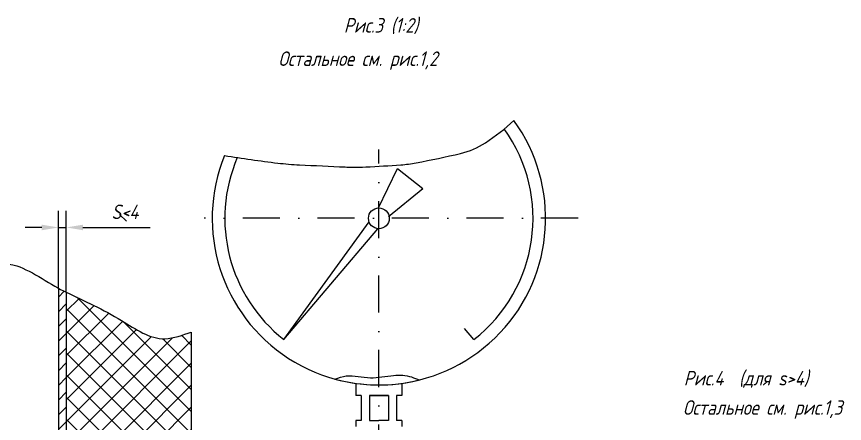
# Model space of a CAD drawing. Header units: inches. Extents: x 1474 to 3411, y 1027 to 1867.
# Drawn here: x 1605.1 to 1803.8, y 1219.5 to 1317.2 of the extents above; entities that cross this region are included whole.
import ezdxf

# ---------------------------------------------------------------- set-up
doc = ezdxf.new("R2010")
doc.units = ezdxf.units.IN
doc.header["$LTSCALE"] = 0.7
doc.header["$MEASUREMENT"] = 0
doc.linetypes.add('DASHDOT', pattern=[25.4, 12.7, -6.35, 0, -6.35])
doc.styles.get("Standard").update_dxf_attribs({"font": 'romand.shx', "width": 0.8, "oblique": 15, "height": 3.5})
doc.dimstyles.get("Standard").update_dxf_attribs({"dimtxt": 3.5, "dimasz": 4, "dimexe": 4, "dimexo": 0, "dimgap": 2, "dimtad": 1, "dimdec": 0, "dimdsep": 46, "dimtxsty": 'Standard', "dimcen": 0.09, "dimadec": 0, "dimazin": 0, "dimtfac": 1, "dimtdec": 0, "dimtmove": 0, "dimatfit": 3, "dimfxl": 0.18, "dimtolj": 1, "dimtzin": 0, "dimlwd": 25, "dimlwe": 25, "dimarcsym": 0})

# ---------------------------------------------------------------- blocks, each defined once
blk = doc.blocks.new('*D124')
at = {"color": 0, "lineweight": 25, "transparency": 16777216}
for p, q in [((1615.19, 1251.93), (1615.19, 1270.53)), ((1617.07, 1250.96), (1617.07, 1270.53)), ((1611.19, 1266.53), (1607.19, 1266.53)), ((1615.19, 1266.53), (1617.07, 1266.53)), ((1621.07, 1266.53), (1637.21, 1266.53))]:
    blk.add_line(p, q, dxfattribs=at)
for points in [[(1611.19, 1267.19), (1611.19, 1265.86), (1615.19, 1266.53)], [(1621.07, 1267.19), (1621.07, 1265.86), (1617.07, 1266.53)]]:
    blk.add_solid(points, dxfattribs=at)
at = {"layer": 'DEFPOINTS', "color": 0, "lineweight": 25, "transparency": 16777216}
for p in [(1617.07, 1266.53), (1615.19, 1251.93), (1617.07, 1250.96)]:
    blk.add_point(p, dxfattribs=at)
at = {"color": 0, "lineweight": 25, "transparency": 16777216, "insert": (1631.14, 1270.28), "char_height": 3.5, "attachment_point": 5}
blk.add_mtext('\\A1;S<4', dxfattribs=at)

msp = doc.modelspace()

# ---------------------------------------------------------------- hatches: boundary and pattern name
at = {"lineweight": 25}
h = msp.add_hatch(dxfattribs=at)
h.set_pattern_fill('ANSI31', color=256, scale=20, style=0)
h.set_pattern_definition([(45, (-66.4113, -7.5195), (-1.767767, 1.767767), [])])
edge = h.paths.add_edge_path()
edge.add_spline(control_points=[(1617.07, 1250.96), (1616.47, 1251.23), (1615.84, 1251.56), (1615.19, 1251.93)], knot_values=[104.934105, 104.934105, 104.934105, 104.934105, 108.256485, 108.256485, 108.256485, 108.256485], degree=3, periodic=0)
edge.add_line((1615.19, 1251.93), (1615.19, 1089.42))
edge.add_line((1615.19, 1089.42), (1616.95, 1089.42))
edge.add_line((1616.95, 1089.42), (1617.07, 1089.54))
edge.add_line((1617.07, 1089.54), (1617.07, 1250.96))
edge = h.paths.add_edge_path()
edge.add_line((1617.07, 1084.32), (1616.97, 1084.42))
edge.add_line((1616.97, 1084.42), (1615.19, 1084.42))
edge.add_line((1615.19, 1084.42), (1615.19, 1052.94))
edge.add_spline(control_points=[(1615.19, 1052.94), (1615.84, 1052.57), (1616.47, 1052.24), (1617.07, 1051.96)], knot_values=[104.934105, 104.934105, 104.934105, 104.934105, 108.256485, 108.256485, 108.256485, 108.256485], degree=3, periodic=0)
edge.add_line((1617.07, 1051.96), (1617.07, 1084.32))
h = msp.add_hatch(dxfattribs=at)
h.set_pattern_fill('ANSI37', color=256, scale=30, style=0)
h.set_pattern_definition([(45, (-66.4113, -7.5195), (-2.6516504, 2.6516504), []), (135, (-66.4113, -7.5195), (-2.6516504, -2.6516504), [])])
edge = h.paths.add_edge_path()
edge.add_spline(control_points=[(1647.07, 1241.42), (1644.95, 1240.74), (1638.98, 1238.34), (1629.24, 1245.34), (1621.48, 1248.92), (1617.07, 1250.96)], knot_values=[0, 0, 0, 0, 6.331615, 17.62674, 32.518252, 32.518252, 32.518252, 32.518252], degree=3, periodic=0)
edge.add_line((1617.07, 1250.96), (1617.07, 1090.43))
edge.add_line((1617.07, 1090.43), (1617.07, 1090.43))
edge.add_line((1617.07, 1090.43), (1617.07, 1090.42))
edge.add_line((1617.07, 1090.42), (1647.07, 1090.42))
edge.add_line((1647.07, 1090.42), (1647.07, 1241.42))

# ---------------------------------------------------------------- linework, layer by layer
at = {"color": 0, "linetype": 'DASHDOT'}
for q in [(1692.07, 1285.26), (1692.07, 1227.9)]:
    msp.add_line((1692.07, 1192.46), q, dxfattribs=at)
for p, q in [((1691.9, 1271.06), (1696.52, 1280.67)), ((1696.52, 1280.67), (1702.61, 1275.9)), ((1694.39, 1269.12), (1702.61, 1275.9)), ((1669.28, 1239.61), (1689.72, 1267.88)), ((1669.28, 1239.61), (1691.82, 1266.23)), ((1714.86, 1239.61), (1712.61, 1242.27)), ((1687.82, 1226.18), (1686.57, 1226.18)), ((1689.78, 1226.18), (1689.78, 1220.15)), ((1689.78, 1226.18), (1694.36, 1226.18)), ((1694.36, 1226.18), (1689.78, 1226.18)), ((1694.36, 1226.18), (1694.36, 1220.15)), ((1697.57, 1226.18), (1696.32, 1226.18)), ((1687.82, 1220.18), (1686.57, 1220.18)), ((1689.78, 1220.15), (1692.07, 1220.15)), ((1694.36, 1220.15), (1692.07, 1220.15)), ((1697.57, 1220.18), (1696.32, 1220.18))]:
    msp.add_line(p, q)
at = {"lineweight": 25}
for p, q in [((1629.81, 1269.61), (1631.48, 1268.02)), ((1615.19, 1251.93), (1615.19, 1052.94)), ((1617.07, 1250.96), (1617.07, 1051.96)), ((1647.07, 1241.42), (1647.07, 1090.42))]:
    msp.add_line(p, q, dxfattribs=at)
at = {"linetype": 'DASHDOT'}
msp.add_line((1739.84, 1268.72), (1650.16, 1268.72), dxfattribs=at)
at = {"linetype": 'Continuous'}
for p, q in [((1686.57, 1229.1), (1686.57, 1226.18)), ((1697.57, 1229.1), (1697.57, 1226.18)), ((1687.82, 1226.18), (1687.82, 1220.18)), ((1696.32, 1226.18), (1696.32, 1220.18)), ((1686.57, 1220.18), (1686.57, 1218.72)), ((1697.57, 1220.18), (1697.57, 1218.72))]:
    msp.add_line(p, q, dxfattribs=at)
msp.add_lwpolyline([(1655.03, 1283.81, 0.013394), (1667.8, 1281.99, 0.016574), (1673.05, 1281.56, 0.001321), (1683.95, 1281.06, 0.008072), (1685.74, 1281.01, 0.014627), (1688.97, 1281.07, 0.005666), (1697.32, 1281.56, 0.02993), (1701.03, 1282.04, 0.010306), (1711.66, 1284.31, 0.087156), (1717.65, 1286.88, 0.042129), (1724.46, 1292.19)], format="xyb")
msp.add_circle((1692.07, 1268.72), 2.5)
for radius, start, end in [(40, 157.8307, 35.942), (36.97, 308.0652, 35.5167), (36.97, 156.7528, 231.9348), (40, 254.7156, 284.0139)]:
    msp.add_arc((1692.07, 1268.72), radius, start, end)
at = {"lineweight": 25}
for points, knots in [([(1563.3, 1257.48), (1565.89, 1258.92), (1575.04, 1263.41), (1590.04, 1252.27), (1602.74, 1260.83), (1613.6, 1252.56), (1617.07, 1250.96)], [3.019943, 3.019943, 3.019943, 3.019943, 20.046266, 62.734078, 88.956862, 108.256485, 108.256485, 108.256485, 108.256485]), ([(1617.07, 1250.96), (1621.48, 1248.92), (1629.24, 1245.34), (1638.98, 1238.34), (1644.95, 1240.74), (1647.07, 1241.42)], [0, 0, 0, 0, 14.891512, 26.186637, 32.518252, 32.518252, 32.518252, 32.518252]), ([(1681.53, 1230.13), (1682.42, 1230.46), (1685.17, 1231.38), (1689.99, 1229.95), (1695.15, 1231.15), (1699.19, 1231.08), (1701.15, 1230.14), (1701.76, 1229.91)], [1.171531, 1.171531, 1.171531, 1.171531, 6.786238, 18.426871, 29.615028, 38.293205, 42.151372, 42.151372, 42.151372, 42.151372])]:
    msp.add_open_spline(points, degree=3, knots=knots, dxfattribs=at)

# ---------------------------------------------------------------- texts
at = {"lineweight": 25, "char_height": 3.5, "attachment_point": 1}
for s, insert, width in [('Рис.3 (1:2)', (1683.66, 1316.8), 62.4197), ('Остальное см. рис.1,2', (1667.95, 1308.8), 65.1055), ('Рис.4  (для s>4)', (1765.21, 1232.09), 62.4197), ('Остальное см. рис.1,3', (1765.02, 1225.05), 59.7758)]:
    msp.add_mtext(s, dxfattribs=dict(at, insert=insert, width=width))

# ---------------------------------------------------------------- dimensions: what is measured, and where the dimension line sits
at = {"lineweight": 25}
dim = msp.add_linear_dim(base=(1617.07, 1266.53), p1=(1615.19, 1251.93), p2=(1617.07, 1250.96), text='S<4', dimstyle='Standard', dxfattribs=at)
dim.commit()
dim.dimension.update_dxf_attribs({"geometry": '*D124', "text_midpoint": (1631.14, 1270.28)})

doc.saveas('drawing.dxf')
